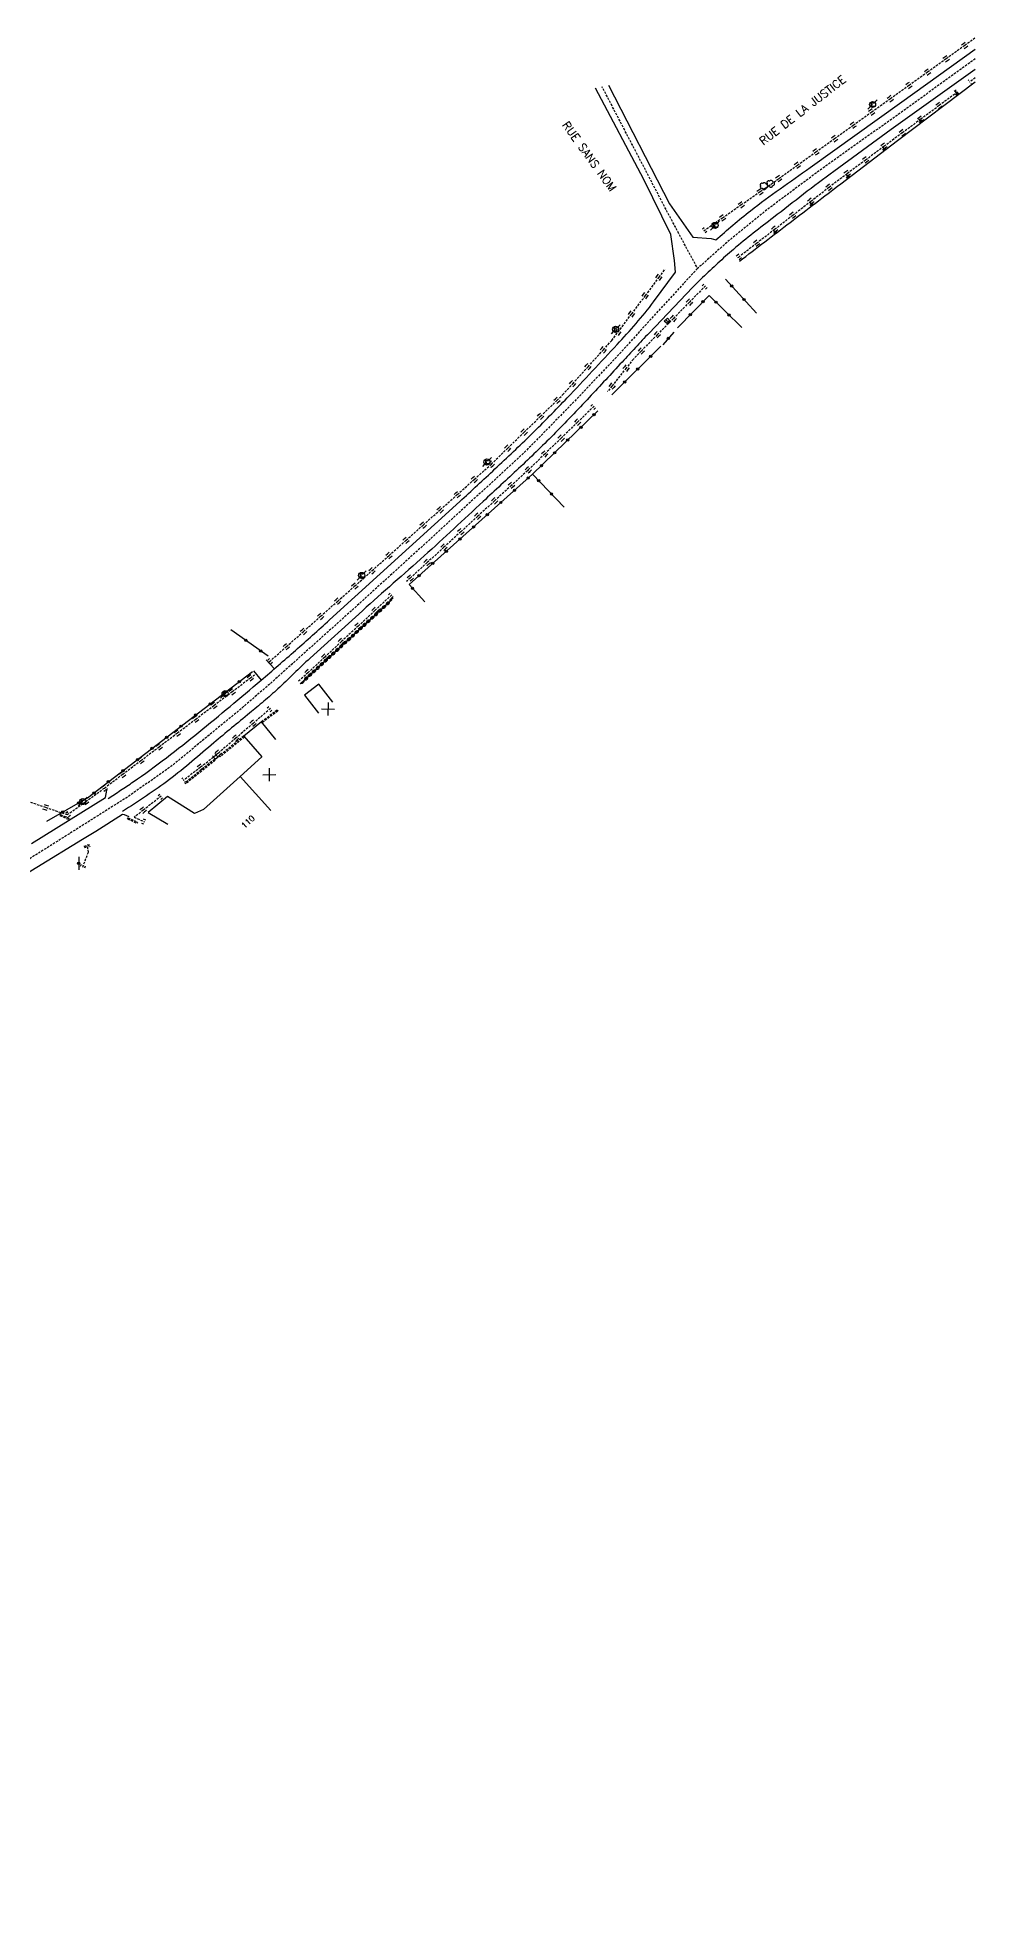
# Model space of a CAD drawing. Header units: millimetres. Extents: x 109000 to 110000, y 146999 to 148000.
# Drawn here: x 109795.1 to 110000, y 147582.3 to 147994.4 of the extents above; entities that cross this region are included whole.
import ezdxf
from ezdxf.enums import TextEntityAlignment as Align

# ---------------------------------------------------------------- set-up
doc = ezdxf.new("R2010")
doc.units = ezdxf.units.MM
doc.linetypes.add('DASHED', pattern=[0.75, 0.5, -0.25])
doc.layers.get('0').update_dxf_attribs({"linetype": 'CONTINUOUS'})
for name, color, linetype in [('W0001', 6, 'DASHED'), ('W0008', 7, 'CONTINUOUS'), ('W0100', 7, 'CONTINUOUS'), ('W0112', 1, 'DASHED'), ('W0211', 2, 'CONTINUOUS'), ('W0220', 5, 'DASHED'), ('W0300', 7, 'CONTINUOUS'), ('W0310', 3, 'CONTINUOUS'), ('W0322', 7, 'CONTINUOUS'), ('W0471', 7, 'CONTINUOUS'), ('W0989', 7, 'CONTINUOUS'), ('W0991', 7, 'CONTINUOUS'), ('W1102', 7, 'CONTINUOUS')]:
    doc.layers.add(name, color=color, linetype=linetype)
doc.styles.get("Standard").update_dxf_attribs({"font": 'romans.shx', "width": 0.85})

# ---------------------------------------------------------------- blocks, each defined once
blk = doc.blocks.new('T471')
for p, q in [((-0.333334, 0.333334), (-0.333334, -0.333334)), ((-0.333334, 0.333334), (0.333334, 0.333334)), ((-0.333334, 0), (0, 0)), ((0.500001, 0.500001), (1.000002, 1.000002)), ((-0.500001, -0.500001), (-1.000002, -1.000002)), ((-0.333334, -0.333334), (0.333334, -0.333334))]:
    blk.add_line(p, q)
blk.add_ellipse((0, 0), major_axis=(0.471405, 0.471405), ratio=1, start_param=5.4977871438, end_param=11.780972451)
blk = doc.blocks.new('T300')
for p, q in [((-0.8, 0.51), (-0.86, 0.34)), ((-0.86, 0.34), (-0.86, 0.17)), ((-0.86, 0.17), (-0.74, 0.06)), ((-0.69, 0.63), (-0.8, 0.51)), ((-0.8, -0.06), (-0.74, 0.06)), ((-0.74, 0.06), (-0.69, 0.11)), ((-0.57, 0.69), (-0.69, 0.63)), ((-0.46, 0.69), (-0.57, 0.69)), ((-0.29, 0.63), (-0.46, 0.69)), ((-0.29, 0.63), (-0.17, 0.74)), ((-0.23, 0.57), (-0.29, 0.63)), ((-0.17, 0.74), (-0.06, 0.8)), ((-0.06, 0.8), (0.06, 0.8)), ((0.06, 0.8), (0.23, 0.74)), ((0.23, 0.74), (0.34, 0.63)), ((0.34, 0.63), (0.4, 0.51)), ((0.46, 0.46), (0.34, 0.46)), ((0.4, 0.51), (0.4, 0.46)), ((0.57, 0.4), (0.46, 0.46)), ((0.57, 0.4), (0.69, 0.29)), ((0.69, 0.29), (0.74, 0.17)), ((0.74, 0.06), (0.69, -0.17)), ((0.74, 0.17), (0.74, 0.06)), ((-0.8, -0.17), (-0.8, -0.06)), ((-0.8, -0.23), (-0.8, -0.17)), ((-0.74, -0.34), (-0.8, -0.23)), ((-0.69, -0.4), (-0.74, -0.34)), ((-0.51, -0.46), (-0.69, -0.4)), ((-0.4, -0.46), (-0.51, -0.46)), ((-0.4, -0.46), (-0.34, -0.46)), ((-0.34, -0.46), (-0.34, -0.4)), ((-0.34, -0.51), (-0.34, -0.46)), ((-0.29, -0.63), (-0.34, -0.51)), ((-0.17, -0.74), (-0.29, -0.63)), ((-0.06, -0.8), (-0.17, -0.74)), ((0.06, -0.8), (-0.06, -0.8)), ((0.17, -0.74), (0.06, -0.8)), ((0.23, -0.69), (0.17, -0.74)), ((0.29, -0.46), (0.23, -0.46)), ((0.29, -0.63), (0.23, -0.69)), ((0.46, -0.4), (0.29, -0.46)), ((0.34, -0.51), (0.29, -0.63)), ((0.34, -0.51), (0.34, -0.46)), ((0.57, -0.34), (0.46, -0.4)), ((0.63, -0.29), (0.57, -0.34)), ((0.69, -0.17), (0.63, -0.29))]:
    blk.add_line(p, q)
blk = doc.blocks.new('t211o')
at = {"color": 0, "linetype": 'Continuous'}
for p, q in [((-0.29, 0.5), (-0.29, 0)), ((0, 1), (0, 0)), ((0.29, 0.5), (0.29, 0))]:
    blk.add_line(p, q, dxfattribs=at)
blk = doc.blocks.new('t322o')
at = {"color": 0, "linetype": 'Continuous'}
for radius in [0.25, 0.15]:
    blk.add_circle((0, 0), radius, dxfattribs=at)
blk = doc.blocks.new('t310o')
at = {"color": 0, "linetype": 'Continuous'}
for centre, start, end in [((-0.5, 0.38), 216.8699, 323.1304), ((0.5, -0.37), 36.8699, 143.1303)]:
    blk.add_arc(centre, 0.625, start, end, dxfattribs=at)
blk = doc.blocks.new('t991o')
at = {"color": 0, "linetype": 'Continuous'}
for p, q in [((-1, 1), (1, -1)), ((-1, -1), (1, 1))]:
    blk.add_line(p, q, dxfattribs=at)

msp = doc.modelspace()

# ---------------------------------------------------------------- linework, layer by layer
at = {"layer": 'W0001', "flags": 128}
for points in [[(110000, 147989.78), (109982.77, 147977.36), (109966.41, 147965.7), (109954.17, 147956.57), (109945.41, 147949.41), (109939.29, 147943.95), (109932.84, 147956.01), (109918.42, 147983.7), (109918.42, 147983.7)], [(109939.29, 147943.95), (109930.72, 147934.69), (109922.32, 147925.4), (109913.15, 147915.7), (109902.15, 147904.43), (109895.92, 147898.63), (109877.99, 147882.17), (109864.36, 147869.77), (109846.23, 147853.48), (109840, 147848.08), (109824.44, 147835.25), (109815.01, 147828.58), (109793.08, 147814.75), (109779.11, 147806.35), (109751.85, 147790.19), (109734.19, 147779.96), (109717.39, 147770.03), (109705.33, 147763.13), (109685.5, 147751.1), (109675.19, 147745.04), (109650.68, 147729.8), (109621.88, 147709.08), (109596.12, 147689.75), (109588.79, 147684.51), (109583.12, 147680.98), (109573.33, 147676.38), (109552.66, 147667.85), (109512.47, 147651.42), (109486.14, 147638.32), (109456.52, 147622.66), (109441.72, 147615), (109421.29, 147604.53), (109399.68, 147592.5), (109379.04, 147582.34), (109379.04, 147582.34), (109379.04, 147582.34)]]:
    msp.add_lwpolyline(points, dxfattribs=at)
at = {"layer": 'W0008'}
for p, q in [((109846.78, 147856.51), (109845.02, 147858.35)), ((109842.25, 147855.99), (109843.88, 147853.92))]:
    msp.add_line(p, q, dxfattribs=at)
at = {"layer": 'W0008', "flags": 128}
for points in [[(109919.81, 147984.01), (109933.13, 147958.09), (109938.29, 147950.83), (109942.24, 147950.49), (109943.28, 147950.2, -0.003), (109947.03, 147953.44, -0.009), (109950.86, 147956.59, -0.0126), (109957.33, 147961.38, 0.0012), (109963.9, 147966.03), (109983.95, 147980.41), (110000, 147991.94, 0.0055)], [(110000, 147987.45), (109981.58, 147974.32), (109969.08, 147965.18, 0.0065), (109962.46, 147960.19, 0.0004), (109955.9, 147955.1, 0.0021), (109951.48, 147951.67, 0.0099), (109947.15, 147948.13, 0.0093), (109943.73, 147945.1, 0.0054), (109940.41, 147941.96), (109938.19, 147939.83), (109928.69, 147929.84, 0.003), (109925.72, 147926.67, 0.0008), (109922.78, 147923.49, -0.0006), (109919.21, 147919.62, -0.0009), (109915.62, 147915.77, -0.0025), (109911.73, 147911.64, -0.0052), (109907.78, 147907.57, -0.0086), (109900.18, 147900.22, -0.0014), (109892.44, 147893.02, -0.000035), (109886.02, 147887.05, -0.0038), (109879.56, 147881.13, -0.0027), (109872.79, 147875.12, 0.0035), (109866.03, 147869.11), (109854.6, 147858.74, 0.0092), (109851.07, 147855.38, -0.0073), (109847.55, 147852.01, -0.0099), (109844.5, 147849.33, -0.0038), (109841.38, 147846.73, 0.0005), (109837.46, 147843.5, 0.0032), (109833.56, 147840.24, -0.0006), (109828.77, 147836.15, -0.0131), (109823.87, 147832.2, -0.0143), (109818.82, 147828.62, -0.0048), (109813.62, 147825.22), (109813.62, 147825.22)], [(109810.46, 147828.06, 0.0014), (109813.2, 147829.86, 0.0044), (109815.92, 147831.69, 0.0129), (109823.2, 147836.99, 0.0068), (109830.27, 147842.57, 0.0036), (109837.11, 147848.2, 0.0032), (109843.88, 147853.91, 0.0036), (109851.41, 147860.45, 0.0039), (109858.84, 147867.1), (109887.32, 147893, 0.0024), (109891.17, 147896.55, 0.001), (109895.01, 147900.12, 0.0017), (109899.04, 147903.91, 0.0047), (109903.03, 147907.75, 0.0051), (109906.96, 147911.7, 0.0029), (109910.82, 147915.7, 0.0023), (109916.29, 147921.49, 0.0019), (109921.72, 147927.33, 0.0074), (109925.84, 147931.9, 0.0197), (109929.7, 147936.67), (109934.49, 147943.15), (109934.23, 147945.67), (109933.44, 147951.36), (109927.52, 147963.44), (109917.02, 147983.4), (109917.02, 147983.4)]]:
    msp.add_lwpolyline(points, format="xyb", dxfattribs=at)
for points in [[(109932.75, 147933.08), (109933.41, 147932.35), (109932.82, 147931.77), (109932, 147932.45), (109932, 147932.45)], [(109833.79, 147837.91), (109834.49, 147837.13), (109833.9, 147836.66), (109833.24, 147837.41), (109833.24, 147837.41)], [(109793.7, 147818.24), (109809.92, 147828.26), (109810.17, 147829.89), (109810.17, 147829.89)], [(109815.03, 147824.07), (109814.04, 147824.5), (109813.6, 147824.55), (109807.79, 147820.85), (109804.88, 147819.11), (109784.85, 147806.87)]]:
    msp.add_lwpolyline(points, dxfattribs=at)
at = {"layer": 'W0100'}
for p, q in [((109932.75, 147933.08), (109932, 147932.45)), ((109932.37, 147932.76), (109933.11, 147932.06)), ((109933.11, 147932.06), (109932.69, 147932.23)), ((109933.11, 147932.06), (109932.92, 147932.48))]:
    msp.add_line(p, q, dxfattribs=at)
at = {"layer": 'W0100', "flags": 128}
for points in [[(109859.57, 147849.14), (109856.49, 147853.08), (109853.37, 147850.63), (109856.46, 147846.7), (109856.46, 147846.7)], [(109847.13, 147840.96), (109843.98, 147844.85), (109840.09, 147841.7), (109844.05, 147837.14), (109839.33, 147832.88), (109831.34, 147825.67), (109829.32, 147824.8), (109823.44, 147828.48), (109819.22, 147825.01), (109823.5, 147822.42), (109823.5, 147822.42)]]:
    msp.add_lwpolyline(points, dxfattribs=at)
at = {"layer": 'W0112'}
for p, q in [((109847.4, 147847.37), (109843.98, 147844.85)), ((109847.55, 147847.16), (109844.14, 147844.65)), ((109847.4, 147847.37), (109847.55, 147847.16)), ((109840.08, 147841.69), (109834.72, 147837.36)), ((109840.26, 147841.51), (109834.88, 147837.16)), ((109833.7, 147836.63), (109827.25, 147831.46)), ((109833.86, 147836.43), (109827.41, 147831.27)), ((109833.86, 147836.43), (109833.7, 147836.63)), ((109834.72, 147837.36), (109834.88, 147837.16)), ((109827.25, 147831.46), (109827.41, 147831.27)), ((109800.03, 147824.55), (109799.93, 147824.32)), ((109799.93, 147824.32), (109801.78, 147823.52)), ((109800.03, 147824.55), (109801.88, 147823.75)), ((109814.7, 147823.63), (109814.81, 147823.86)), ((109814.81, 147823.86), (109816.88, 147822.88)), ((109801.88, 147823.75), (109801.78, 147823.52)), ((109814.7, 147823.63), (109816.77, 147822.65)), ((109816.88, 147822.88), (109816.77, 147822.65)), ((109805.24, 147817.61), (109806.2, 147818.03)), ((109805.24, 147817.61), (109805.34, 147817.38)), ((109805.34, 147817.38), (109806.3, 147817.8)), ((109806.2, 147818.03), (109806.3, 147817.8))]:
    msp.add_line(p, q, dxfattribs=at)
at = {"layer": 'W0211', "flags": 128}
msp.add_lwpolyline([(109948.46, 147945.55, -0.0001), (109959.52, 147954.02, -0.0003), (109970.59, 147962.47), (109982.99, 147971.92), (110000, 147984.75)], format="xyb", dxfattribs=at)
at = {"layer": 'W0220'}
for p, q in [((109993.63, 147989.86), (109997.7, 147992.77)), ((109997, 147992.88), (109997.41, 147993.17)), ((109997.41, 147993.17), (109997.81, 147993.47)), ((109997.7, 147992.77), (110000, 147994.42)), ((109989.57, 147986.94), (109993.63, 147989.86)), ((109992.94, 147989.97), (109993.34, 147990.26)), ((109993.34, 147990.26), (109993.75, 147990.55)), ((109993.52, 147989.16), (109993.93, 147989.45)), ((109993.93, 147989.45), (109994.33, 147989.74)), ((109997.58, 147992.07), (109997.99, 147992.36)), ((109997.99, 147992.36), (109998.4, 147992.65)), ((109985.21, 147984.44), (109985.62, 147984.73)), ((109985.51, 147984.03), (109989.57, 147986.94)), ((109988.87, 147987.06), (109989.28, 147987.35)), ((109989.28, 147987.35), (109989.68, 147987.64)), ((109989.45, 147986.25), (109989.86, 147986.54)), ((109989.86, 147986.54), (109990.27, 147986.83)), ((109998.59, 147985.2), (109998.44, 147985.09)), ((110000, 147985.63), (109998.74, 147984.69)), ((109977.38, 147978.21), (109981.44, 147981.12)), ((109980.74, 147981.23), (109981.15, 147981.52)), ((109981.15, 147981.52), (109981.56, 147981.82)), ((109981.33, 147980.42), (109981.73, 147980.71)), ((109981.44, 147981.12), (109985.51, 147984.03)), ((109981.73, 147980.71), (109982.14, 147981)), ((109984.81, 147984.15), (109985.21, 147984.44)), ((109985.39, 147983.33), (109985.8, 147983.62)), ((109985.8, 147983.62), (109986.2, 147983.92)), ((109996.11, 147982.54), (109992.09, 147979.56)), ((109995.81, 147982.94), (109995.41, 147982.64)), ((109996.41, 147982.14), (109996, 147981.84)), ((109999.18, 147984.4), (109999.04, 147984.29)), ((109973.31, 147975.29), (109977.38, 147978.21)), ((109976.68, 147978.32), (109977.09, 147978.61)), ((109977.09, 147978.61), (109977.49, 147978.9)), ((109977.26, 147977.51), (109977.67, 147977.8)), ((109977.67, 147977.8), (109978.07, 147978.09)), ((109988.07, 147976.59), (109984.05, 147973.61)), ((109987.77, 147976.99), (109987.37, 147976.69)), ((109988.18, 147977.29), (109987.77, 147976.99)), ((109992.09, 147979.56), (109988.07, 147976.59)), ((109988.77, 147976.48), (109988.37, 147976.19)), ((109991.79, 147979.97), (109991.39, 147979.67)), ((109992.19, 147980.26), (109991.79, 147979.97)), ((109992.39, 147979.16), (109991.99, 147978.86)), ((109992.79, 147979.46), (109992.39, 147979.16)), ((109965.18, 147969.47), (109969.25, 147972.38)), ((109968.55, 147972.5), (109968.96, 147972.79)), ((109968.96, 147972.79), (109969.36, 147973.08)), ((109969.25, 147972.38), (109973.31, 147975.29)), ((109969.54, 147971.97), (109969.95, 147972.27)), ((109972.62, 147975.41), (109973.02, 147975.7)), ((109973.02, 147975.7), (109973.43, 147975.99)), ((109973.2, 147974.6), (109973.6, 147974.89)), ((109973.6, 147974.89), (109974.01, 147975.18)), ((109984.05, 147973.61), (109980.04, 147970.64)), ((109983.76, 147974.01), (109983.36, 147973.72)), ((109984.16, 147974.31), (109983.76, 147974.01)), ((109984.35, 147973.21), (109983.95, 147972.91)), ((109984.75, 147973.51), (109984.35, 147973.21)), ((109988.37, 147976.19), (109987.97, 147975.89)), ((109961.12, 147966.56), (109965.18, 147969.47)), ((109964.49, 147969.58), (109964.89, 147969.87)), ((109964.89, 147969.87), (109965.3, 147970.17)), ((109965.07, 147968.77), (109965.48, 147969.06)), ((109965.48, 147969.06), (109965.88, 147969.35)), ((109969.13, 147971.68), (109969.54, 147971.97)), ((109975.72, 147968.06), (109975.32, 147967.76)), ((109976.12, 147968.36), (109975.72, 147968.06)), ((109980.04, 147970.64), (109976.02, 147967.66)), ((109979.74, 147971.04), (109979.34, 147970.74)), ((109980.14, 147971.33), (109979.74, 147971.04)), ((109980.33, 147970.23), (109979.93, 147969.94)), ((109980.74, 147970.53), (109980.33, 147970.23)), ((109956.36, 147963.76), (109956.76, 147964.05)), ((109956.76, 147964.05), (109957.17, 147964.34)), ((109957.06, 147963.64), (109961.12, 147966.56)), ((109960.42, 147966.67), (109960.83, 147966.96)), ((109960.83, 147966.96), (109961.24, 147967.25)), ((109961, 147965.86), (109961.41, 147966.15)), ((109961.41, 147966.15), (109961.82, 147966.44)), ((109972, 147964.68), (109970.22, 147963.36)), ((109971.7, 147965.09), (109971.3, 147964.79)), ((109972.11, 147965.38), (109971.7, 147965.09)), ((109972.3, 147964.28), (109971.9, 147963.98)), ((109976.02, 147967.66), (109972, 147964.68)), ((109972.7, 147964.58), (109972.3, 147964.28)), ((109976.32, 147967.26), (109975.91, 147966.96)), ((109976.72, 147967.56), (109976.32, 147967.26)), ((109948.86, 147957.91), (109952.97, 147960.77)), ((109952.27, 147960.89), (109952.68, 147961.18)), ((109952.68, 147961.18), (109953.09, 147961.46)), ((109952.84, 147960.07), (109953.25, 147960.36)), ((109952.97, 147960.77), (109955.35, 147962.42)), ((109953.25, 147960.36), (109953.66, 147960.64)), ((109955.35, 147962.42), (109957.06, 147963.64)), ((109956.94, 147962.95), (109957.35, 147963.24)), ((109957.35, 147963.24), (109957.75, 147963.53)), ((109968.02, 147961.66), (109964.06, 147958.61)), ((109967.71, 147962.06), (109967.32, 147961.75)), ((109968.11, 147962.36), (109967.71, 147962.06)), ((109968.32, 147961.27), (109967.93, 147960.96)), ((109970.22, 147963.36), (109968.02, 147961.66)), ((109968.72, 147961.57), (109968.32, 147961.27)), ((109944.47, 147955.47), (109944.88, 147955.76)), ((109944.76, 147955.06), (109948.86, 147957.91)), ((109948.17, 147958.04), (109948.58, 147958.32)), ((109948.58, 147958.32), (109948.99, 147958.61)), ((109948.74, 147957.22), (109949.15, 147957.5)), ((109949.15, 147957.5), (109949.56, 147957.79)), ((109959.8, 147955.95), (109959.4, 147955.64)), ((109960.19, 147956.25), (109959.8, 147955.95)), ((109964.06, 147958.61), (109960.1, 147955.55)), ((109963.75, 147959), (109963.36, 147958.7)), ((109964.15, 147959.31), (109963.75, 147959)), ((109964.37, 147958.21), (109963.97, 147957.91)), ((109964.76, 147958.52), (109964.37, 147958.21)), ((109940.36, 147952.62), (109940.77, 147952.9)), ((109940.65, 147952.21), (109944.76, 147955.06)), ((109940.93, 147951.8), (109941.35, 147952.08)), ((109944.06, 147955.18), (109944.47, 147955.47)), ((109944.63, 147954.36), (109945.04, 147954.65)), ((109945.04, 147954.65), (109945.45, 147954.93)), ((109956.14, 147952.49), (109952.19, 147949.44)), ((109955.84, 147952.89), (109955.44, 147952.58)), ((109956.24, 147953.2), (109955.84, 147952.89)), ((109956.45, 147952.1), (109956.05, 147951.79)), ((109960.1, 147955.55), (109956.14, 147952.49)), ((109956.85, 147952.4), (109956.45, 147952.1)), ((109960.41, 147955.15), (109960.01, 147954.85)), ((109960.8, 147955.46), (109960.41, 147955.15)), ((109952.19, 147949.44), (109948.23, 147946.38)), ((109951.88, 147949.83), (109951.49, 147949.53)), ((109952.28, 147950.14), (109951.88, 147949.83)), ((109952.49, 147949.04), (109952.1, 147948.74)), ((109952.89, 147949.35), (109952.49, 147949.04)), ((109930.88, 147942.03), (109932.23, 147943.84)), ((109947.92, 147946.78), (109947.76, 147946.65)), ((109948.32, 147947.08), (109947.92, 147946.78)), ((109948.23, 147946.38), (109948.06, 147946.25)), ((109948.54, 147945.99), (109948.37, 147945.86)), ((109948.93, 147946.29), (109948.54, 147945.99)), ((109928.4, 147938.68), (109930.88, 147942.03)), ((109930.18, 147941.93), (109930.48, 147942.33)), ((109930.48, 147942.33), (109930.78, 147942.73)), ((109930.99, 147941.33), (109931.29, 147941.73)), ((109931.29, 147941.73), (109931.58, 147942.13)), ((109941.01, 147940.16), (109937.51, 147936.59)), ((109940.66, 147940.51), (109940.31, 147940.15)), ((109941.37, 147939.81), (109941.02, 147939.45)), ((109924.9, 147934.02), (109927.9, 147938.02)), ((109927.2, 147937.92), (109927.5, 147938.32)), ((109927.5, 147938.32), (109927.8, 147938.72)), ((109927.9, 147938.02), (109928.4, 147938.68)), ((109928, 147937.32), (109928.3, 147937.72)), ((109928.3, 147937.72), (109928.6, 147938.12)), ((109937.51, 147936.59), (109934, 147933.03)), ((109937.15, 147936.94), (109936.8, 147936.59)), ((109937.5, 147937.3), (109937.15, 147936.94)), ((109937.86, 147936.24), (109937.51, 147935.89)), ((109938.21, 147936.6), (109937.86, 147936.24)), ((109921.9, 147930.02), (109924.9, 147934.02)), ((109924.2, 147933.92), (109924.5, 147934.32)), ((109924.5, 147934.32), (109924.8, 147934.72)), ((109925, 147933.32), (109925.3, 147933.72)), ((109925.3, 147933.72), (109925.6, 147934.12)), ((109934, 147933.03), (109930.49, 147929.47)), ((109933.64, 147933.38), (109933.29, 147933.02)), ((109933.99, 147933.74), (109933.64, 147933.38)), ((109934.35, 147932.68), (109934, 147932.32)), ((109934.71, 147933.04), (109934.35, 147932.68)), ((109918.34, 147926.51), (109918.67, 147926.88)), ((109918.71, 147926.18), (109920.55, 147928.22)), ((109920.55, 147928.22), (109921.9, 147930.02)), ((109921.2, 147929.92), (109921.5, 147930.32)), ((109921.5, 147930.32), (109921.8, 147930.72)), ((109922, 147929.32), (109922.3, 147929.72)), ((109922.3, 147929.72), (109922.6, 147930.12)), ((109930.49, 147929.47), (109926.98, 147925.9)), ((109930.13, 147929.82), (109929.78, 147929.46)), ((109930.49, 147930.17), (109930.13, 147929.82)), ((109930.85, 147929.12), (109930.5, 147928.76)), ((109931.2, 147929.47), (109930.85, 147929.12)), ((109914.65, 147922.43), (109914.98, 147922.8)), ((109914.98, 147922.8), (109915.32, 147923.17)), ((109915.36, 147922.47), (109918.71, 147926.18)), ((109918, 147926.14), (109918.34, 147926.51)), ((109918.74, 147925.47), (109919.08, 147925.84)), ((109919.08, 147925.84), (109919.41, 147926.21)), ((109923.6, 147922.86), (109923.29, 147922.47)), ((109925.26, 147924.16), (109923.68, 147922.16)), ((109926.98, 147925.9), (109925.26, 147924.16)), ((109926.63, 147926.25), (109926.28, 147925.9)), ((109926.98, 147926.61), (109926.63, 147926.25)), ((109927.34, 147925.55), (109926.99, 147925.2)), ((109927.69, 147925.91), (109927.34, 147925.55)), ((109909.8, 147916.32), (109912, 147918.76)), ((109911.3, 147918.72), (109911.63, 147919.09)), ((109911.63, 147919.09), (109911.97, 147919.46)), ((109912, 147918.76), (109915.36, 147922.47)), ((109912.37, 147918.42), (109912.71, 147918.79)), ((109915.39, 147921.76), (109915.73, 147922.13)), ((109915.73, 147922.13), (109916.06, 147922.5)), ((109920.19, 147918.55), (109919.88, 147918.16)), ((109920.5, 147918.94), (109920.19, 147918.55)), ((109923.68, 147922.16), (109920.58, 147918.24)), ((109923.29, 147922.47), (109922.98, 147922.08)), ((109924.07, 147921.85), (109923.76, 147921.46)), ((109924.38, 147922.24), (109924.07, 147921.85)), ((109904.98, 147911.64), (109908.57, 147915.12)), ((109907.86, 147915.13), (109908.22, 147915.48)), ((109908.22, 147915.48), (109908.58, 147915.83)), ((109908.56, 147914.42), (109908.92, 147914.77)), ((109908.57, 147915.12), (109909.8, 147916.32)), ((109908.92, 147914.77), (109909.28, 147915.11)), ((109912.04, 147918.05), (109912.37, 147918.42)), ((109920.58, 147918.24), (109919.63, 147917.04)), ((109920.97, 147917.93), (109920.66, 147917.54)), ((109921.28, 147918.32), (109920.97, 147917.93)), ((109901.4, 147908.16), (109904.98, 147911.64)), ((109904.28, 147911.65), (109904.63, 147912)), ((109904.63, 147912), (109904.99, 147912.35)), ((109904.97, 147910.93), (109905.33, 147911.28)), ((109905.33, 147911.28), (109905.69, 147911.63)), ((109913.07, 147910.35), (109909.48, 147906.87)), ((109912.72, 147910.71), (109912.36, 147910.36)), ((109913.08, 147911.05), (109912.72, 147910.71)), ((109916.66, 147913.83), (109913.07, 147910.35)), ((109913.77, 147910.34), (109913.41, 147909.99)), ((109916.31, 147914.19), (109915.95, 147913.84)), ((109917, 147913.47), (109916.65, 147913.12)), ((109897.81, 147904.68), (109901.4, 147908.16)), ((109900.69, 147908.17), (109901.05, 147908.52)), ((109901.05, 147908.52), (109901.41, 147908.87)), ((109901.38, 147907.45), (109901.74, 147907.8)), ((109901.74, 147907.8), (109902.1, 147908.15)), ((109909.48, 147906.87), (109905.89, 147903.39)), ((109909.13, 147907.23), (109908.77, 147906.88)), ((109909.49, 147907.57), (109909.13, 147907.23)), ((109909.82, 147906.51), (109909.47, 147906.16)), ((109910.18, 147906.86), (109909.82, 147906.51)), ((109913.41, 147909.99), (109913.06, 147909.64)), ((109894.22, 147901.19), (109897.81, 147904.68)), ((109897.1, 147904.69), (109897.46, 147905.03)), ((109897.46, 147905.03), (109897.82, 147905.38)), ((109897.8, 147903.97), (109898.16, 147904.32)), ((109898.16, 147904.32), (109898.51, 147904.67)), ((109905.89, 147903.39), (109902.3, 147899.91)), ((109905.54, 147903.75), (109905.18, 147903.4)), ((109905.9, 147904.09), (109905.54, 147903.75)), ((109906.23, 147903.03), (109905.88, 147902.68)), ((109906.59, 147903.38), (109906.23, 147903.03)), ((109889.8, 147897.89), (109890.17, 147898.22)), ((109890.17, 147898.22), (109890.54, 147898.55)), ((109890.5, 147897.85), (109893.87, 147900.85)), ((109893.52, 147901.21), (109893.87, 147901.55)), ((109893.53, 147901.22), (109893.53, 147901.22)), ((109893.87, 147901.55), (109894.23, 147901.9)), ((109893.87, 147900.85), (109894.22, 147901.19)), ((109894.19, 147900.47), (109894.2, 147900.48)), ((109894.21, 147900.49), (109894.57, 147900.83)), ((109894.57, 147900.83), (109894.93, 147901.18)), ((109902.12, 147899.74), (109898.61, 147896.52)), ((109901.79, 147900.11), (109901.59, 147899.93)), ((109901.95, 147900.27), (109901.78, 147900.1)), ((109902.31, 147900.61), (109901.95, 147900.27)), ((109902.3, 147899.91), (109902.12, 147899.74)), ((109902.46, 147899.37), (109902.27, 147899.19)), ((109902.64, 147899.55), (109902.47, 147899.38)), ((109903, 147899.9), (109902.64, 147899.55)), ((109883.05, 147891.19), (109886.78, 147894.52)), ((109886.07, 147894.56), (109886.44, 147894.89)), ((109886.44, 147894.89), (109886.82, 147895.22)), ((109886.74, 147893.81), (109887.11, 147894.14)), ((109886.78, 147894.52), (109890.5, 147897.85)), ((109887.11, 147894.14), (109887.48, 147894.48)), ((109890.46, 147897.14), (109890.84, 147897.48)), ((109890.84, 147897.48), (109891.21, 147897.81)), ((109894.96, 147893.85), (109894.59, 147893.52)), ((109898.61, 147896.52), (109894.93, 147893.15)), ((109898.28, 147896.89), (109897.91, 147896.55)), ((109898.65, 147897.23), (109898.28, 147896.89)), ((109898.95, 147896.16), (109898.58, 147895.82)), ((109899.32, 147896.49), (109898.95, 147896.16)), ((109879.32, 147887.86), (109883.05, 147891.19)), ((109882.34, 147891.23), (109882.71, 147891.56)), ((109882.71, 147891.56), (109883.09, 147891.89)), ((109883.01, 147890.48), (109883.38, 147890.81)), ((109883.38, 147890.81), (109883.75, 147891.15)), ((109891.24, 147889.77), (109887.55, 147886.39)), ((109890.9, 147890.14), (109890.53, 147889.8)), ((109891.27, 147890.48), (109890.9, 147890.14)), ((109894.93, 147893.15), (109891.24, 147889.77)), ((109891.95, 147889.74), (109891.58, 147889.4)), ((109894.59, 147893.52), (109894.22, 147893.18)), ((109895.26, 147892.78), (109894.9, 147892.44)), ((109895.63, 147893.12), (109895.26, 147892.78)), ((109875.59, 147884.53), (109879.32, 147887.86)), ((109878.61, 147887.9), (109878.98, 147888.23)), ((109878.98, 147888.23), (109879.36, 147888.56)), ((109879.28, 147887.15), (109879.65, 147887.48)), ((109879.65, 147887.48), (109880.02, 147887.82)), ((109887.55, 147886.39), (109883.87, 147883.01)), ((109887.22, 147886.76), (109886.85, 147886.42)), ((109887.58, 147887.1), (109887.22, 147886.76)), ((109887.89, 147886.02), (109887.52, 147885.69)), ((109888.26, 147886.36), (109887.89, 147886.02)), ((109891.58, 147889.4), (109891.21, 147889.06)), ((109871.15, 147881.24), (109871.52, 147881.57)), ((109871.52, 147881.57), (109871.9, 147881.9)), ((109871.86, 147881.2), (109875.59, 147884.53)), ((109874.88, 147884.57), (109875.25, 147884.9)), ((109875.25, 147884.9), (109875.63, 147885.23)), ((109875.55, 147883.82), (109875.92, 147884.15)), ((109875.92, 147884.15), (109876.29, 147884.49)), ((109883.87, 147883.01), (109880.18, 147879.64)), ((109883.53, 147883.38), (109883.16, 147883.05)), ((109883.9, 147883.72), (109883.53, 147883.38)), ((109884.2, 147882.65), (109883.84, 147882.31)), ((109884.57, 147882.98), (109884.2, 147882.65)), ((109866.34, 147876.27), (109868.13, 147877.87)), ((109867.42, 147877.91), (109867.79, 147878.24)), ((109867.79, 147878.24), (109868.17, 147878.57)), ((109868.09, 147877.16), (109868.46, 147877.49)), ((109868.13, 147877.87), (109871.86, 147881.2)), ((109868.46, 147877.49), (109868.83, 147877.83)), ((109871.82, 147880.49), (109872.19, 147880.82)), ((109872.19, 147880.82), (109872.56, 147881.16)), ((109880.18, 147879.64), (109876.49, 147876.26)), ((109879.84, 147880.01), (109879.47, 147879.67)), ((109880.21, 147880.34), (109879.84, 147880.01)), ((109880.52, 147879.27), (109880.15, 147878.93)), ((109880.89, 147879.61), (109880.52, 147879.27)), ((109860.65, 147871.23), (109864.39, 147874.54)), ((109863.69, 147874.58), (109864.06, 147874.92)), ((109864.06, 147874.92), (109864.43, 147875.25)), ((109864.35, 147873.84), (109864.72, 147874.17)), ((109864.39, 147874.54), (109866.34, 147876.27)), ((109864.72, 147874.17), (109865.1, 147874.5)), ((109876.49, 147876.26), (109875.7, 147875.54)), ((109876.16, 147876.63), (109875.79, 147876.29)), ((109876.52, 147876.97), (109876.16, 147876.63)), ((109876.83, 147875.89), (109876.46, 147875.55)), ((109877.2, 147876.23), (109876.83, 147875.89)), ((109856.91, 147867.91), (109860.65, 147871.23)), ((109859.95, 147871.27), (109860.32, 147871.6)), ((109860.32, 147871.6), (109860.69, 147871.93)), ((109860.61, 147870.52), (109860.98, 147870.85)), ((109860.98, 147870.85), (109861.36, 147871.18)), ((109868.78, 147869.17), (109865.12, 147865.76)), ((109868.44, 147869.53), (109868.07, 147869.19)), ((109868.81, 147869.87), (109868.44, 147869.53)), ((109872.44, 147872.57), (109868.78, 147869.17)), ((109869.49, 147869.14), (109869.12, 147868.8)), ((109872.1, 147872.93), (109871.74, 147872.59)), ((109872.78, 147872.2), (109872.42, 147871.86)), ((109852.84, 147864.96), (109853.21, 147865.3)), ((109853.17, 147864.59), (109856.91, 147867.91)), ((109856.2, 147867.95), (109856.58, 147868.28)), ((109856.58, 147868.28), (109856.95, 147868.61)), ((109856.87, 147867.2), (109857.24, 147867.53)), ((109857.24, 147867.53), (109857.62, 147867.87)), ((109865.12, 147865.76), (109861.45, 147862.36)), ((109864.78, 147866.13), (109864.41, 147865.79)), ((109865.14, 147866.47), (109864.78, 147866.13)), ((109865.46, 147865.4), (109865.09, 147865.06)), ((109865.82, 147865.74), (109865.46, 147865.4)), ((109869.12, 147868.8), (109868.75, 147868.46)), ((109845.69, 147857.96), (109849.43, 147861.27)), ((109848.72, 147861.32), (109849.1, 147861.65)), ((109849.1, 147861.65), (109849.47, 147861.98)), ((109849.39, 147860.57), (109849.76, 147860.9)), ((109849.43, 147861.27), (109853.17, 147864.59)), ((109849.76, 147860.9), (109850.13, 147861.23)), ((109852.46, 147864.63), (109852.84, 147864.96)), ((109853.13, 147863.88), (109853.5, 147864.22)), ((109853.5, 147864.22), (109853.88, 147864.55)), ((109861.45, 147862.36), (109857.79, 147858.96)), ((109861.11, 147862.73), (109860.74, 147862.39)), ((109861.48, 147863.07), (109861.11, 147862.73)), ((109861.79, 147862), (109861.43, 147861.66)), ((109862.16, 147862.34), (109861.79, 147862)), ((109845.36, 147858.33), (109845.73, 147858.66)), ((109846.02, 147857.58), (109846.39, 147857.91)), ((109857.79, 147858.96), (109854.12, 147855.56)), ((109857.45, 147859.33), (109857.08, 147858.99)), ((109857.81, 147859.67), (109857.45, 147859.33)), ((109858.13, 147858.59), (109857.76, 147858.25)), ((109858.49, 147858.93), (109858.13, 147858.59)), ((109837.58, 147851.44), (109841.57, 147854.46)), ((109840.87, 147854.55), (109841.26, 147854.86)), ((109841.26, 147854.86), (109841.66, 147855.16)), ((109841.47, 147853.76), (109841.87, 147854.06)), ((109841.57, 147854.46), (109842.45, 147855.12)), ((109841.87, 147854.06), (109842.27, 147854.36)), ((109854.12, 147855.56), (109852.05, 147853.64)), ((109853.78, 147855.92), (109853.42, 147855.58)), ((109854.15, 147856.26), (109853.78, 147855.92)), ((109854.46, 147855.19), (109854.1, 147854.85)), ((109854.83, 147855.53), (109854.46, 147855.19)), ((109832.89, 147848.53), (109833.28, 147848.83)), ((109833.28, 147848.83), (109833.68, 147849.13)), ((109833.59, 147848.43), (109837.58, 147851.44)), ((109836.88, 147851.54), (109837.27, 147851.84)), ((109837.27, 147851.84), (109837.67, 147852.14)), ((109837.48, 147850.74), (109837.88, 147851.05)), ((109837.88, 147851.05), (109838.28, 147851.35)), ((109825.61, 147842.4), (109829.6, 147845.42)), ((109828.9, 147845.52), (109829.29, 147845.82)), ((109829.29, 147845.82), (109829.69, 147846.12)), ((109829.5, 147844.72), (109829.9, 147845.02)), ((109829.6, 147845.42), (109833.59, 147848.43)), ((109829.9, 147845.02), (109830.3, 147845.32)), ((109833.49, 147847.73), (109833.89, 147848.03)), ((109833.89, 147848.03), (109834.29, 147848.33)), ((109842.15, 147844.49), (109838.35, 147841.24)), ((109841.82, 147844.87), (109841.44, 147844.55)), ((109842.2, 147845.2), (109841.82, 147844.87)), ((109845.94, 147847.75), (109842.15, 147844.49)), ((109842.85, 147844.44), (109842.47, 147844.11)), ((109845.62, 147848.13), (109845.24, 147847.8)), ((109846.27, 147847.37), (109845.89, 147847.04)), ((109821.62, 147839.39), (109825.61, 147842.4)), ((109824.91, 147842.5), (109825.3, 147842.8)), ((109825.3, 147842.8), (109825.7, 147843.11)), ((109825.51, 147841.7), (109825.91, 147842.01)), ((109825.91, 147842.01), (109826.31, 147842.31)), ((109838.35, 147841.24), (109834.55, 147837.98)), ((109838.03, 147841.62), (109837.65, 147841.29)), ((109838.41, 147841.94), (109838.03, 147841.62)), ((109838.68, 147840.86), (109838.3, 147840.53)), ((109839.06, 147841.18), (109838.68, 147840.86)), ((109842.47, 147844.11), (109842.09, 147843.79)), ((109813.64, 147833.37), (109817.63, 147836.38)), ((109816.93, 147836.48), (109817.32, 147836.78)), ((109817.32, 147836.78), (109817.72, 147837.08)), ((109817.63, 147836.38), (109821.62, 147839.39)), ((109817.93, 147835.98), (109818.33, 147836.28)), ((109820.92, 147839.49), (109821.31, 147839.79)), ((109821.31, 147839.79), (109821.71, 147840.09)), ((109821.52, 147838.69), (109821.92, 147838.99)), ((109821.92, 147838.99), (109822.32, 147839.29)), ((109833.44, 147837.03), (109830.64, 147834.88)), ((109834.55, 147837.98), (109833.44, 147837.03)), ((109834.23, 147838.36), (109833.85, 147838.04)), ((109834.61, 147838.69), (109834.23, 147838.36)), ((109834.88, 147837.6), (109834.5, 147837.28)), ((109835.26, 147837.93), (109834.88, 147837.6)), ((109809.65, 147830.35), (109813.64, 147833.37)), ((109812.93, 147833.46), (109813.33, 147833.76)), ((109813.33, 147833.76), (109813.73, 147834.07)), ((109813.54, 147832.67), (109813.94, 147832.97)), ((109813.94, 147832.97), (109814.34, 147833.27)), ((109817.53, 147835.68), (109817.93, 147835.98)), ((109826.77, 147832.53), (109826.56, 147832.37)), ((109830.64, 147834.88), (109826.87, 147831.98)), ((109830.34, 147835.27), (109829.94, 147834.97)), ((109830.73, 147835.58), (109830.34, 147835.27)), ((109830.95, 147834.48), (109830.55, 147834.17)), ((109831.34, 147834.78), (109830.95, 147834.48)), ((109805.29, 147827.85), (109805.7, 147828.14)), ((109805.58, 147827.44), (109809.48, 147830.22)), ((109808.95, 147830.46), (109809.19, 147830.63)), ((109809.18, 147830.62), (109809.34, 147830.75)), ((109809.34, 147830.75), (109809.74, 147831.05)), ((109809.48, 147830.22), (109809.65, 147830.35)), ((109809.53, 147829.65), (109809.77, 147829.82)), ((109809.78, 147829.83), (109809.95, 147829.95)), ((109809.95, 147829.95), (109810.35, 147830.25)), ((109822.07, 147828.58), (109818.13, 147825.51)), ((109821.77, 147828.97), (109821.37, 147828.67)), ((109822.38, 147828.18), (109821.99, 147827.88)), ((109827.38, 147831.74), (109827.17, 147831.58)), ((109792.04, 147827.75), (109796.78, 147826.14)), ((109796.14, 147825.83), (109796.62, 147825.67)), ((109796.46, 147826.77), (109796.94, 147826.61)), ((109796.62, 147825.67), (109797.09, 147825.51)), ((109796.78, 147826.14), (109801.51, 147824.53)), ((109796.94, 147826.61), (109797.41, 147826.45)), ((109800.88, 147824.22), (109801.35, 147824.06)), ((109801.2, 147825.17), (109801.67, 147825.01)), ((109801.22, 147824.94), (109801.63, 147825.23)), ((109801.51, 147824.53), (109805.58, 147827.44)), ((109801.8, 147824.13), (109802.21, 147824.42)), ((109804.88, 147827.56), (109805.29, 147827.85)), ((109805.46, 147826.74), (109805.87, 147827.03)), ((109805.87, 147827.03), (109806.28, 147827.32)), ((109818.13, 147825.51), (109816.14, 147823.96)), ((109816.14, 147823.96), (109818.4, 147822.96)), ((109817.82, 147825.91), (109817.42, 147825.6)), ((109818.21, 147826.21), (109817.82, 147825.91)), ((109818.43, 147825.12), (109818.04, 147824.81)), ((109818.83, 147825.42), (109818.43, 147825.12)), ((109817.74, 147822.7), (109818.2, 147822.5)), ((109818.15, 147823.62), (109818.6, 147823.41)), ((109818.2, 147822.5), (109818.22, 147822.49)), ((109818.4, 147822.96), (109818.43, 147822.95)), ((109818.6, 147823.41), (109818.63, 147823.4)), ((109804.9, 147813.06), (109806.14, 147816.33)), ((109805.51, 147817.25), (109805.49, 147817.41)), ((109806.14, 147816.33), (109805.99, 147817.48)), ((109806.5, 147817.39), (109806.48, 147817.55)), ((109804.43, 147813.24), (109804.61, 147813.7)), ((109805.36, 147812.88), (109805.54, 147813.35))]:
    msp.add_line(p, q, dxfattribs=at)
at = {"layer": 'W0310'}
msp.add_line((109872.51, 147871.59), (109852.47, 147853.13), dxfattribs=at)
at = {"layer": 'W0322'}
for p, q in [((109945.41, 147941.59), (109952.17, 147934.22)), ((109931.28, 147926.98), (109920.53, 147916.33)), ((109934.1, 147930.02), (109931.71, 147927.29)), ((109903.2, 147898.97), (109910.16, 147891.78)), ((109845.45, 147859.16), (109837.3, 147864.95)), ((109804.05, 147815.31), (109804.03, 147812.49))]:
    msp.add_line(p, q, dxfattribs=at)
at = {"layer": 'W0322', "flags": 128}
for points in [[(109948.98, 147931.04), (109941.86, 147938.06), (109934.9, 147930.99), (109934.9, 147930.99)], [(109917.52, 147912.81), (109903.2, 147898.97), (109876.25, 147874.86), (109879.65, 147871.06), (109879.65, 147871.06)], [(109797.07, 147823.13), (109805.96, 147828.22), (109842.01, 147855.83), (109842.01, 147855.83)]]:
    msp.add_lwpolyline(points, dxfattribs=at)
at = {"layer": 'W1102'}
msp.add_line((109839.33, 147832.88), (109846.04, 147825.46), dxfattribs=at)

# ---------------------------------------------------------------- block references
at = {"layer": 'W0211'}
for p, rotation in [((109996.21, 147981.89), 37.01129752158689), ((109988.22, 147975.87), 37.01129752158689), ((109980.25, 147969.83), 37.32618552998468), ((109972.3, 147963.77), 37.32618552998468), ((109964.35, 147957.7), 37.3736823005467), ((109956.4, 147951.63), 37.415719275031)]:
    msp.add_blockref('t211o', p, dxfattribs=dict(at, rotation=rotation))
at = {"layer": 'W0300'}
for p in [(109953.87, 147961.93), (109955.32, 147962.44)]:
    msp.add_blockref('T300', p, dxfattribs=at)
at = {"layer": 'W0310', "rotation": 222.6384813759083}
for p in [(109869.46, 147868.78), (109870.31, 147869.56), (109871.16, 147870.34), (109872.01, 147871.13), (109865.21, 147864.87), (109866.06, 147865.65), (109866.91, 147866.43), (109867.76, 147867.22), (109868.61, 147868), (109860.11, 147860.17), (109860.96, 147860.96), (109861.81, 147861.74), (109862.66, 147862.52), (109863.51, 147863.3), (109864.36, 147864.09), (109855.87, 147856.26), (109856.71, 147857.04), (109857.56, 147857.83), (109858.41, 147858.61), (109859.26, 147859.39), (109853.32, 147853.92), (109854.17, 147854.7), (109855.02, 147855.48)]:
    msp.add_blockref('t310o', p, dxfattribs=at)
at = {"layer": 'W0322'}
for p, rotation in [((109946.76, 147940.12), 312.4767639512469), ((109940.51, 147936.69), 225.4658423035504), ((109943.34, 147936.59), 135.4659210701905), ((109949.47, 147937.17), 312.4767639512469), ((109937.71, 147933.84), 225.4658423035504), ((109946.19, 147933.79), 135.4659210701905), ((109932.9, 147928.65), 302.3141420614373), ((109929.06, 147924.77), 224.7477883900233), ((109923.37, 147919.14), 224.7477883900233), ((109926.22, 147921.96), 224.7477883900233), ((109916.68, 147911.99), 224.0339166639751), ((109910.93, 147906.43), 224.0339166639751), ((109913.8, 147909.21), 224.0339166639751), ((109908.05, 147903.65), 224.0339166639751), ((109902.27, 147898.13), 221.8124506351218), ((109905.18, 147900.87), 224.0339166639751), ((109899.28, 147895.46), 221.8124506351218), ((109904.59, 147897.53), 314.0340999537501), ((109907.37, 147894.65), 314.0340999537501), ((109893.32, 147890.13), 221.8124506351218), ((109896.3, 147892.79), 221.8124506351218), ((109890.34, 147887.46), 221.8124506351218), ((109884.38, 147882.13), 221.8124506351218), ((109887.36, 147884.79), 221.8124506351218), ((109881.4, 147879.46), 221.8124506351218), ((109876.99, 147874.04), 311.8120177864727), ((109878.42, 147876.79), 221.8124506351218), ((109840.56, 147862.63), 144.5746851441419), ((109843.82, 147860.32), 144.5746851441419), ((109839.11, 147853.61), 37.45464919487606), ((109832.76, 147848.74), 37.45464919487606), ((109835.93, 147851.18), 37.45464919487606), ((109829.58, 147846.31), 37.45464919487606), ((109823.23, 147841.45), 37.45464919487606), ((109826.41, 147843.88), 37.45464919487606), ((109816.88, 147836.58), 37.45464919487606), ((109820.06, 147839.01), 37.45464919487606), ((109810.53, 147831.72), 37.45464919487606), ((109813.7, 147834.15), 37.45464919487606), ((109807.35, 147829.28), 37.45464919487606), ((109800.54, 147825.12), 29.77476375966253), ((109804.01, 147827.1), 29.77476375966253), ((109804.04, 147813.9), 213.1093093340775)]:
    msp.add_blockref('t322o', p, dxfattribs=dict(at, rotation=rotation))
at = {"layer": 'W0471'}
for p in [(109977.54, 147979.81), (109943.12, 147953.36), (109921.38, 147930.65), (109893.26, 147901.64), (109865.87, 147876.84), (109836.04, 147850.98), (109804.9, 147827.39)]:
    msp.add_blockref('T471', p, dxfattribs=at)
at = {"layer": 'W0991'}
for p, rotation in [((109858.51, 147847.61), 313.1041369811962), ((109845.67, 147833.29), 315.952505912333)]:
    msp.add_blockref('t991o', p, dxfattribs=dict(at, rotation=rotation))

# ---------------------------------------------------------------- texts
at = {"layer": 'W0989'}
for s, rotation, p in [('RUE DE LA JUSTICE', 37.7141, (109962.24, 147978.57)), ('RUE SANS NOM', 305.8408, (109915.65, 147968.45))]:
    msp.add_text(s, height=1.75, rotation=rotation, dxfattribs=at).set_placement(p, align=Align.MIDDLE)
at = {"layer": 'W0991'}
msp.add_text('110', height=1.25, rotation=42.0216, dxfattribs=at).set_placement((109841.02, 147822.96), align=Align.MIDDLE)

doc.saveas('drawing.dxf')
